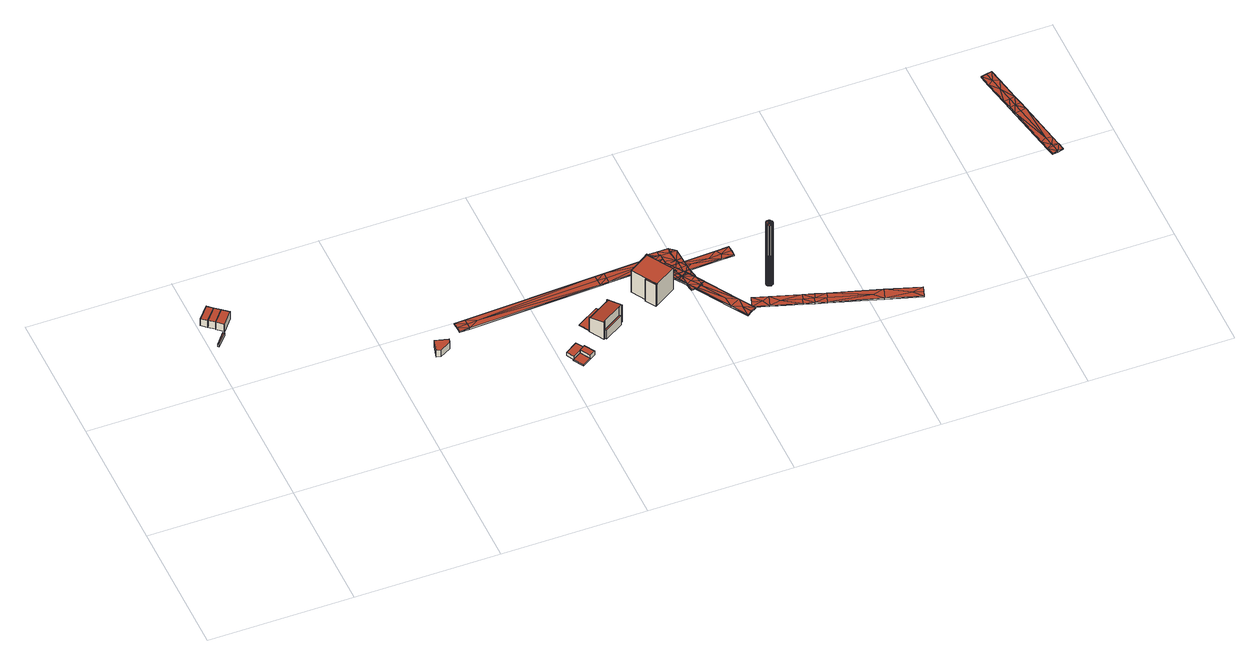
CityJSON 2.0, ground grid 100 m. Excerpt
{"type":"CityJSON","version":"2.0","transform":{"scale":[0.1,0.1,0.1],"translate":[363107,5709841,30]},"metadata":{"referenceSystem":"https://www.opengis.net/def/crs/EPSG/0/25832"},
"CityObjects":{
"building1":{"type":"Building","attributes":{"Geometrietyp2DReferenz":"3000","Gemeindeschluessel":"05513000","function":"31001_2620","roofType":"1000","measuredHeight":2.13},"address":[{"country":"Germany","locality":"Gelsenkirchen","thoroughfareNumber":"92","thoroughfareName":"Am Bugapark"}],"geometry":[{"type":"Solid","lod":"2","boundaries":[[[[0,1,2,3]],[[4,5,1,0]],[[6,7,5,4]],[[3,2,7,6]],[[4,0,3,6]],[[1,5,7,2]]]],"semantics":{"surfaces":[{"type":"WallSurface"},{"type":"RoofSurface"},{"type":"GroundSurface"}],"values":[[0,0,0,0,1,2]]}}]},
"building2":{"type":"Building","attributes":{"Geometrietyp2DReferenz":"3000","Gemeindeschluessel":"05513000","function":"31001_1010","roofType":"1000","measuredHeight":6.17,"storeysAboveGround":2},"address":[{"country":"Germany","locality":"Gelsenkirchen","thoroughfareNumber":"96","thoroughfareName":"Am Bugapark"}],"geometry":[{"type":"Solid","lod":"2","boundaries":[[[[8,9,10,11]],[[12,13,9,8]],[[14,15,13,12]],[[11,10,15,14]],[[12,8,11,14]],[[9,13,15,10]]]],"semantics":{"surfaces":[{"type":"WallSurface"},{"type":"RoofSurface"},{"type":"GroundSurface"}],"values":[[0,0,0,0,1,2]]}}]},
"building3":{"type":"Building","attributes":{"Geometrietyp2DReferenz":"3000","Gemeindeschluessel":"05513000","function":"31001_1010","roofType":"1000","measuredHeight":6.21,"storeysAboveGround":2},"address":[{"country":"Germany","locality":"Gelsenkirchen","thoroughfareNumber":"94","thoroughfareName":"Am Bugapark"}],"geometry":[{"type":"Solid","lod":"2","boundaries":[[[[16,17,9,8]],[[18,19,17,16]],[[12,13,19,18]],[[8,9,13,12]],[[18,16,8,12]],[[17,19,13,9]]]],"semantics":{"surfaces":[{"type":"WallSurface"},{"type":"RoofSurface"},{"type":"GroundSurface"}],"values":[[0,0,0,0,1,2]]}}]},
"building4":{"type":"Building","attributes":{"Geometrietyp2DReferenz":"3000","Gemeindeschluessel":"05513000","function":"31001_1010","roofType":"1000","measuredHeight":6.47,"storeysAboveGround":2},"address":[{"country":"Germany","locality":"Gelsenkirchen","thoroughfareNumber":"92","thoroughfareName":"Am Bugapark"}],"geometry":[{"type":"Solid","lod":"2","boundaries":[[[[20,21,22,16]],[[23,24,21,20]],[[25,26,24,23]],[[27,28,26,25]],[[18,29,28,27]],[[16,22,29,18]],[[27,25,23,20,16,18]],[[21,24,26,28,29,22]]]],"semantics":{"surfaces":[{"type":"WallSurface"},{"type":"RoofSurface"},{"type":"GroundSurface"}],"values":[[0,0,0,0,0,0,1,2]]}}]},
"building5":{"type":"Building","attributes":{"Geometrietyp2DReferenz":"3000","Gemeindeschluessel":"05513000","function":"31001_2143","roofType":"1000","measuredHeight":5.55,"storeysAboveGround":1},"address":[{"country":"Germany","locality":"Gelsenkirchen","thoroughfareNumber":"165","thoroughfareName":"Am Bugapark"}],"geometry":[{"type":"Solid","lod":"2","boundaries":[[[[30,31,32,33]],[[34,35,31,30]],[[36,37,35,34]],[[38,39,37,36]],[[40,41,39,38]],[[33,32,41,40]],[[38,36,34,30,33,40]],[[31,35,37,39,41,32]]]],"semantics":{"surfaces":[{"type":"WallSurface"},{"type":"RoofSurface"},{"type":"GroundSurface"}],"values":[[0,0,0,0,0,0,1,2]]}}]},
"building6":{"type":"Building","attributes":{"Geometrietyp2DReferenz":"3000","Gemeindeschluessel":"05513000","function":"31001_2512","roofType":"9999","measuredHeight":0.886},"geometry":[{"type":"Solid","lod":"2","boundaries":[[[[42,43,44,45,46]],[[44,47,48,45]],[[43,49,47,44]],[[42,50,49,43]],[[46,51,50,42]],[[45,48,51,46]],[[47,49,50,51,48]]]],"semantics":{"surfaces":[{"type":"RoofSurface"},{"type":"WallSurface"},{"type":"GroundSurface"}],"values":[[0,1,1,1,1,1,2]]}}]},
"building7":{"type":"Building","attributes":{"Geometrietyp2DReferenz":"3000","Gemeindeschluessel":"05513000","function":"31001_2512","roofType":"9999","measuredHeight":3},"geometry":[{"type":"Solid","lod":"2","boundaries":[[[[52,53,54,55,56]],[[54,57,58,55]],[[53,47,57,54]],[[52,48,47,53]],[[56,59,48,52]],[[55,58,59,56]],[[57,47,48,59,58]]]],"semantics":{"surfaces":[{"type":"RoofSurface"},{"type":"WallSurface"},{"type":"GroundSurface"}],"values":[[0,1,1,1,1,1,2]]}}]},
"building8":{"type":"Building","attributes":{"Geometrietyp2DReferenz":"3000","Gemeindeschluessel":"05513000","function":"31001_2512","roofType":"1000","measuredHeight":3.6},"geometry":[{"type":"Solid","lod":"2","boundaries":[[[[60,61,62,63]],[[64,65,61,60]],[[66,67,65,64]],[[68,69,67,66]],[[63,62,69,68]],[[66,64,60,63,68]],[[61,65,67,69,62]]]],"semantics":{"surfaces":[{"type":"WallSurface"},{"type":"RoofSurface"},{"type":"GroundSurface"}],"values":[[0,0,0,0,0,1,2]]}}]},
"building9":{"type":"Building","attributes":{"Geometrietyp2DReferenz":"2000","Gemeindeschluessel":"05513000","function":"53001_1800","roofType":"9999","measuredHeight":1},"geometry":[{"type":"Solid","lod":"2","boundaries":[[[[70,71,72]],[[71,73,72]],[[74,75,70]],[[75,71,70]],[[76,77,74]],[[77,75,74]],[[78,79,76]],[[79,77,76]],[[80,81,78]],[[81,79,78]],[[82,83,80]],[[83,81,80]],[[84,85,82]],[[85,83,82]],[[86,87,84]],[[87,85,84]],[[88,89,86]],[[89,87,86]],[[90,91,88]],[[91,89,88]],[[92,93,90]],[[93,91,90]],[[94,95,92]],[[95,93,92]],[[96,97,94]],[[97,95,94]],[[72,73,96]],[[73,97,96]],[[85,87,98]],[[98,87,89]],[[98,89,99]],[[99,89,91]],[[99,91,100]],[[100,91,93]],[[100,93,101]],[[101,93,102]],[[102,93,95]],[[102,95,103]],[[103,95,97]],[[103,97,73]],[[81,83,85]],[[81,85,98]],[[81,98,99]],[[81,99,79]],[[79,99,100]],[[79,100,101]],[[79,101,77]],[[77,101,102]],[[77,102,75]],[[75,102,103]],[[75,103,73]],[[75,73,71]],[[84,104,86]],[[104,88,86]],[[104,105,88]],[[105,90,88]],[[105,106,90]],[[106,92,90]],[[106,107,92]],[[107,108,92]],[[108,94,92]],[[108,109,94]],[[109,96,94]],[[109,72,96]],[[80,84,82]],[[80,104,84]],[[80,105,104]],[[80,78,105]],[[78,106,105]],[[78,107,106]],[[78,76,107]],[[76,108,107]],[[76,74,108]],[[74,109,108]],[[74,72,109]],[[74,70,72]]]],"semantics":{"surfaces":[{"type":"WallSurface"},{"type":"GroundSurface"},{"type":"RoofSurface"}],"values":[[0,0,0,0,0,0,0,0,0,0,0,0,0,0,0,0,0,0,0,0,0,0,0,0,0,0,0,0,1,1,1,1,1,1,1,1,1,1,1,1,1,1,1,1,1,1,1,1,1,1,1,1,2,2,2,2,2,2,2,2,2,2,2,2,2,2,2,2,2,2,2,2,2,2,2,2]]}}]},
"building10":{"type":"Building","attributes":{"Geometrietyp2DReferenz":"3000","Gemeindeschluessel":"05513000","function":"31001_2512","roofType":"9999","measuredHeight":0.352},"geometry":[{"type":"Solid","lod":"2","boundaries":[[[[110,111,112,113,114,115]],[[113,116,117,114]],[[112,118,116,113]],[[111,119,118,112]],[[110,120,119,111]],[[115,121,120,110]],[[114,117,121,115]],[[116,118,119,120,121,117]]]],"semantics":{"surfaces":[{"type":"RoofSurface"},{"type":"WallSurface"},{"type":"GroundSurface"}],"values":[[0,1,1,1,1,1,1,2]]}}]},
"building11":{"type":"Building","attributes":{"Gemeindeschluessel":"05513000","Geometrietyp2DReferenz":"3000","function":"31001_2512"},"children":["building11-1","building11-2"]},
"building11-1":{"type":"BuildingPart","attributes":{"roofType":"2100","measuredHeight":15.23},"parents":["building11"],"geometry":[{"type":"MultiSurface","lod":"2","boundaries":[[[122,123,124,125]],[[126,127,123,122]],[[128,120,127,126]],[[129,119,120,128]],[[130,118,119,129]],[[131,116,118,130]],[[132,133,116,131]],[[134,135,133,132]],[[136,137,135,134]],[[138,139,137,136]],[[140,141,139,138]],[[142,143,144,145]],[[125,124,143,142]],[[145,140,138,136,134,132,131,130,129,128,126,122,125,142]],[[123,127,120,119,118,116,133,135,137,139,141,144,143,124]],[[140,145,146,147]],[[147,146,144,141]]],"semantics":{"surfaces":[{"type":"WallSurface"},{"type":"RoofSurface"},{"type":"GroundSurface"},{"type":"ClosureSurface"}],"values":[0,0,0,0,0,0,0,0,0,0,0,0,0,1,2,0,3]}}]},
"building11-2":{"type":"BuildingPart","attributes":{"roofType":"9999","measuredHeight":7.71},"parents":["building11"],"geometry":[{"type":"Solid","lod":"2","boundaries":[[[[148,147,146,149]],[[148,150,141,147]],[[149,151,150,148]],[[146,144,151,149]],[[146,147,141,144]],[[141,150,151,144]]]],"semantics":{"surfaces":[{"type":"RoofSurface"},{"type":"WallSurface"},{"type":"GroundSurface"}],"values":[[0,1,1,1,1,2]]}}]},
"building12":{"type":"Building","attributes":{"Gemeindeschluessel":"05513000","Geometrietyp2DReferenz":"3000","function":"31001_2100"},"children":["building12-1","building12-2"]},
"building12-1":{"type":"BuildingPart","attributes":{"roofType":"1000","measuredHeight":19.11},"parents":["building12"],"geometry":[{"type":"MultiSurface","lod":"2","boundaries":[[[152,153,154,155]],[[156,157,153,152]],[[155,154,158,159]],[[156,152,155,159]],[[153,157,158,154]],[[160,159,158,161]],[[160,161,157,156]]],"semantics":{"surfaces":[{"type":"WallSurface"},{"type":"RoofSurface"},{"type":"GroundSurface"},{"type":"ClosureSurface"}],"values":[0,0,0,1,2,0,3]}}]},
"building12-2":{"type":"BuildingPart","attributes":{"roofType":"1000","measuredHeight":19.11},"parents":["building12"],"geometry":[{"type":"Solid","lod":"2","boundaries":[[[[162,163,157,156]],[[164,165,163,162]],[[160,161,165,164]],[[164,162,156,160]],[[163,165,161,157]],[[156,157,161,160]]]],"semantics":{"surfaces":[{"type":"WallSurface"},{"type":"RoofSurface"},{"type":"GroundSurface"},{"type":"ClosureSurface"}],"values":[[0,0,0,1,2,3]]}}]},
"building13":{"type":"Building","attributes":{"Geometrietyp2DReferenz":"2000","Gemeindeschluessel":"05513000","function":"53001_1800","roofType":"9999","measuredHeight":1},"geometry":[{"type":"Solid","lod":"2","boundaries":[[[[166,167,168]],[[167,169,168]],[[170,171,166]],[[171,167,166]],[[172,173,170]],[[173,171,170]],[[174,175,172]],[[175,173,172]],[[176,177,174]],[[177,175,174]],[[178,179,176]],[[179,177,176]],[[180,181,178]],[[181,179,178]],[[182,183,180]],[[183,181,180]],[[184,185,182]],[[185,183,182]],[[168,169,184]],[[169,185,184]],[[173,175,103]],[[103,175,177]],[[103,177,181]],[[181,177,179]],[[103,181,186]],[[186,181,187]],[[187,181,183]],[[187,183,188]],[[188,183,185]],[[188,185,169]],[[169,167,171]],[[169,171,188]],[[188,171,187]],[[187,171,186]],[[186,171,173]],[[186,173,103]],[[172,109,174]],[[109,176,174]],[[109,180,176]],[[180,178,176]],[[109,189,180]],[[189,190,180]],[[190,182,180]],[[190,191,182]],[[191,184,182]],[[191,168,184]],[[168,170,166]],[[168,191,170]],[[191,190,170]],[[190,189,170]],[[189,172,170]],[[189,109,172]]]],"semantics":{"surfaces":[{"type":"WallSurface"},{"type":"GroundSurface"},{"type":"RoofSurface"}],"values":[[0,0,0,0,0,0,0,0,0,0,0,0,0,0,0,0,0,0,0,0,1,1,1,1,1,1,1,1,1,1,1,1,1,1,1,1,2,2,2,2,2,2,2,2,2,2,2,2,2,2,2,2]]}}]},
"building14":{"type":"Building","attributes":{"Geometrietyp2DReferenz":"2000","Gemeindeschluessel":"05513000","function":"53001_1800","roofType":"9999","measuredHeight":1},"geometry":[{"type":"Solid","lod":"2","boundaries":[[[[192,193,194]],[[193,195,194]],[[196,197,192]],[[197,193,192]],[[198,199,196]],[[199,197,196]],[[200,201,198]],[[201,199,198]],[[202,203,200]],[[203,201,200]],[[204,205,202]],[[205,203,202]],[[206,207,204]],[[207,205,204]],[[208,209,206]],[[209,207,206]],[[210,211,208]],[[211,209,208]],[[212,213,210]],[[213,211,210]],[[214,215,212]],[[215,213,212]],[[216,217,218]],[[218,217,214]],[[217,215,214]],[[219,216,218]],[[194,195,219]],[[195,216,219]],[[195,193,220]],[[220,193,197]],[[220,197,221]],[[221,197,199]],[[221,199,222]],[[222,199,201]],[[222,201,203]],[[222,203,223]],[[223,203,205]],[[209,211,213]],[[217,216,195]],[[217,195,220]],[[217,220,223]],[[223,220,221]],[[223,221,222]],[[217,223,213]],[[213,223,224]],[[224,223,205]],[[224,205,209]],[[209,205,207]],[[224,209,213]],[[217,213,215]],[[194,225,192]],[[225,196,192]],[[225,226,196]],[[226,198,196]],[[226,227,198]],[[227,200,198]],[[227,202,200]],[[227,228,202]],[[228,204,202]],[[208,212,210]],[[218,194,219]],[[218,225,194]],[[218,228,225]],[[228,226,225]],[[228,227,226]],[[218,212,228]],[[212,229,228]],[[229,204,228]],[[229,208,204]],[[208,206,204]],[[229,212,208]],[[218,214,212]]]],"semantics":{"surfaces":[{"type":"WallSurface"},{"type":"GroundSurface"},{"type":"RoofSurface"}],"values":[[0,0,0,0,0,0,0,0,0,0,0,0,0,0,0,0,0,0,0,0,0,0,0,0,0,0,0,0,1,1,1,1,1,1,1,1,1,1,1,1,1,1,1,1,1,1,1,1,1,1,2,2,2,2,2,2,2,2,2,2,2,2,2,2,2,2,2,2,2,2,2,2]]}}]},
"building15":{"type":"Building","attributes":{"Geometrietyp2DReferenz":"2000","Gemeindeschluessel":"05513000","function":"53001_1800","roofType":"9999","measuredHeight":1},"geometry":[{"type":"Solid","lod":"2","boundaries":[[[[230,231,232]],[[231,233,232]],[[234,235,230]],[[235,231,230]],[[236,237,234]],[[237,235,234]],[[238,239,236]],[[239,237,236]],[[240,241,238]],[[241,239,238]],[[242,243,240]],[[243,241,240]],[[244,245,242]],[[245,243,242]],[[246,247,244]],[[247,245,244]],[[248,249,246]],[[249,247,246]],[[232,233,248]],[[233,249,248]],[[247,249,224]],[[224,249,233]],[[224,233,235]],[[235,233,231]],[[241,243,245]],[[241,245,188]],[[188,245,250]],[[250,245,247]],[[250,247,251]],[[251,247,224]],[[251,224,235]],[[251,235,237]],[[251,237,250]],[[250,237,188]],[[188,237,239]],[[188,239,241]],[[246,229,248]],[[229,232,248]],[[229,234,232]],[[234,230,232]],[[240,244,242]],[[240,191,244]],[[191,252,244]],[[252,246,244]],[[252,253,246]],[[253,229,246]],[[253,234,229]],[[253,236,234]],[[253,252,236]],[[252,191,236]],[[191,238,236]],[[191,240,238]]]],"semantics":{"surfaces":[{"type":"WallSurface"},{"type":"GroundSurface"},{"type":"RoofSurface"}],"values":[[0,0,0,0,0,0,0,0,0,0,0,0,0,0,0,0,0,0,0,0,1,1,1,1,1,1,1,1,1,1,1,1,1,1,1,1,2,2,2,2,2,2,2,2,2,2,2,2,2,2,2,2]]}}]},
"building16":{"type":"Building","attributes":{"Geometrietyp2DReferenz":"2000","Gemeindeschluessel":"05513000","function":"53001_1800","roofType":"9999","measuredHeight":1},"geometry":[{"type":"Solid","lod":"2","boundaries":[[[[254,255,256]],[[255,257,256]],[[258,259,254]],[[259,255,254]],[[260,261,258]],[[261,259,258]],[[262,263,260]],[[263,261,260]],[[264,265,262]],[[265,263,262]],[[266,267,264]],[[267,265,264]],[[268,269,266]],[[269,267,266]],[[270,271,268]],[[271,269,268]],[[272,273,270]],[[273,271,270]],[[256,257,272]],[[257,273,272]],[[261,263,188]],[[188,263,265]],[[188,265,269]],[[269,265,267]],[[188,269,274]],[[274,269,271]],[[274,271,275]],[[275,271,259]],[[259,271,276]],[[276,271,273]],[[276,273,257]],[[257,255,276]],[[276,255,259]],[[275,259,261]],[[275,261,274]],[[274,261,188]],[[260,191,262]],[[191,264,262]],[[191,268,264]],[[268,266,264]],[[191,277,268]],[[277,270,268]],[[277,278,270]],[[278,258,270]],[[258,279,270]],[[279,272,270]],[[279,256,272]],[[256,279,254]],[[279,258,254]],[[278,260,258]],[[278,277,260]],[[277,191,260]]]],"semantics":{"surfaces":[{"type":"WallSurface"},{"type":"GroundSurface"},{"type":"RoofSurface"}],"values":[[0,0,0,0,0,0,0,0,0,0,0,0,0,0,0,0,0,0,0,0,1,1,1,1,1,1,1,1,1,1,1,1,1,1,1,1,2,2,2,2,2,2,2,2,2,2,2,2,2,2,2,2]]}}]},
"building17":{"type":"Building","attributes":{"Geometrietyp2DReferenz":"2000","Gemeindeschluessel":"05513000","function":"53001_1800","roofType":"9999","measuredHeight":1},"geometry":[{"type":"Solid","lod":"2","boundaries":[[[[280,281,282]],[[281,283,282]],[[284,285,280]],[[285,281,280]],[[286,287,284]],[[287,285,284]],[[288,289,286]],[[289,287,286]],[[290,291,288]],[[291,289,288]],[[292,293,290]],[[293,291,290]],[[294,295,292]],[[295,293,292]],[[296,297,294]],[[297,295,294]],[[298,299,296]],[[299,297,296]],[[282,283,298]],[[283,299,298]],[[297,300,295]],[[295,300,301]],[[295,301,302]],[[295,302,293]],[[293,302,291]],[[283,281,285]],[[283,285,224]],[[224,285,300]],[[300,285,301]],[[301,285,287]],[[301,287,302]],[[302,287,289]],[[302,289,291]],[[297,299,224]],[[224,299,283]],[[297,224,300]],[[282,284,280]],[[282,229,284]],[[229,303,284]],[[303,304,284]],[[304,286,284]],[[304,305,286]],[[305,288,286]],[[305,290,288]],[[296,229,298]],[[229,282,298]],[[296,303,229]],[[296,294,303]],[[294,304,303]],[[294,305,304]],[[294,292,305]],[[292,290,305]]]],"semantics":{"surfaces":[{"type":"WallSurface"},{"type":"GroundSurface"},{"type":"RoofSurface"}],"values":[[0,0,0,0,0,0,0,0,0,0,0,0,0,0,0,0,0,0,0,0,1,1,1,1,1,1,1,1,1,1,1,1,1,1,1,1,2,2,2,2,2,2,2,2,2,2,2,2,2,2,2,2]]}}]},
"building18":{"type":"Building","attributes":{"Geometrietyp2DReferenz":"1000","Gemeindeschluessel":"05513000","function":"51002_1251","roofType":"1000","measuredHeight":54.15},"geometry":[{"type":"Solid","lod":"2","boundaries":[[[[306,307,308]],[[307,309,308]],[[310,311,306]],[[311,307,306]],[[312,313,310]],[[313,311,310]],[[314,315,312]],[[315,313,312]],[[316,317,314]],[[317,315,314]],[[318,319,316]],[[319,317,316]],[[320,321,318]],[[321,319,318]],[[322,323,320]],[[323,321,320]],[[324,325,322]],[[325,323,322]],[[326,327,324]],[[327,325,324]],[[328,329,326]],[[329,327,326]],[[330,331,328]],[[331,329,328]],[[332,333,330]],[[333,331,330]],[[334,335,332]],[[336,337,334]],[[335,333,332]],[[337,335,334]],[[338,339,336]],[[339,337,336]],[[340,341,338]],[[341,339,338]],[[342,343,340]],[[343,341,340]],[[344,345,342]],[[345,343,342]],[[308,309,344]],[[309,345,344]],[[309,307,345]],[[307,311,345]],[[311,313,345]],[[313,315,345]],[[315,317,345]],[[317,319,345]],[[319,321,345]],[[321,323,345]],[[323,325,345]],[[325,327,345]],[[327,329,345]],[[329,331,345]],[[331,333,345]],[[333,335,345]],[[335,337,345]],[[337,339,345]],[[339,341,345]],[[341,343,345]],[[306,308,310]],[[308,344,310]],[[344,342,310]],[[342,340,310]],[[340,338,310]],[[338,336,310]],[[336,334,310]],[[334,332,310]],[[332,330,310]],[[330,328,310]],[[328,326,310]],[[326,324,310]],[[324,322,310]],[[322,320,310]],[[320,318,310]],[[318,316,310]],[[316,314,310]],[[314,312,310]]]],"semantics":{"surfaces":[{"type":"WallSurface"},{"type":"GroundSurface"},{"type":"RoofSurface"}],"values":[[0,0,0,0,0,0,0,0,0,0,0,0,0,0,0,0,0,0,0,0,0,0,0,0,0,0,0,0,0,0,0,0,0,0,0,0,0,0,0,0,1,1,1,1,1,1,1,1,1,1,1,1,1,1,1,1,1,1,2,2,2,2,2,2,2,2,2,2,2,2,2,2,2,2,2,2]]}}]},
"building19":{"type":"Building","attributes":{"Geometrietyp2DReferenz":"2000","Gemeindeschluessel":"05513000","function":"53001_1800","roofType":"9999","measuredHeight":1},"geometry":[{"type":"Solid","lod":"2","boundaries":[[[[346,347,348]],[[347,349,348]],[[350,351,346]],[[351,347,346]],[[352,353,350]],[[353,351,350]],[[354,355,352]],[[355,353,352]],[[356,357,354]],[[357,355,354]],[[358,359,356]],[[359,357,356]],[[360,361,358]],[[361,359,358]],[[362,363,360]],[[363,361,360]],[[364,365,362]],[[365,363,362]],[[366,367,364]],[[367,365,364]],[[368,369,366]],[[369,367,366]],[[370,371,368]],[[371,369,368]],[[372,373,370]],[[373,371,370]],[[374,375,372]],[[375,373,372]],[[376,377,374]],[[377,375,374]],[[348,349,376]],[[349,377,376]],[[353,355,378]],[[378,355,357]],[[378,357,347]],[[347,357,379]],[[379,357,359]],[[379,359,380]],[[380,359,381]],[[381,359,361]],[[381,361,363]],[[381,363,382]],[[382,363,383]],[[383,363,365]],[[383,365,373]],[[373,365,384]],[[384,365,367]],[[384,367,369]],[[369,371,384]],[[384,371,373]],[[383,373,375]],[[383,375,382]],[[382,375,377]],[[382,377,381]],[[381,377,380]],[[380,377,349]],[[380,349,379]],[[379,349,347]],[[378,347,351]],[[378,351,353]],[[352,385,354]],[[385,356,354]],[[385,346,356]],[[346,386,356]],[[386,358,356]],[[386,387,358]],[[387,388,358]],[[388,360,358]],[[388,362,360]],[[388,389,362]],[[389,390,362]],[[390,364,362]],[[390,372,364]],[[372,391,364]],[[391,366,364]],[[391,368,366]],[[368,391,370]],[[391,372,370]],[[390,374,372]],[[390,389,374]],[[389,376,374]],[[389,388,376]],[[388,387,376]],[[387,348,376]],[[387,386,348]],[[386,346,348]],[[385,350,346]],[[385,352,350]]]],"semantics":{"surfaces":[{"type":"WallSurface"},{"type":"GroundSurface"},{"type":"RoofSurface"}],"values":[[0,0,0,0,0,0,0,0,0,0,0,0,0,0,0,0,0,0,0,0,0,0,0,0,0,0,0,0,0,0,0,0,1,1,1,1,1,1,1,1,1,1,1,1,1,1,1,1,1,1,1,1,1,1,1,1,1,1,1,1,2,2,2,2,2,2,2,2,2,2,2,2,2,2,2,2,2,2,2,2,2,2,2,2,2,2,2,2]]}}]},
"building20":{"type":"Building","attributes":{"Geometrietyp2DReferenz":"2000","Gemeindeschluessel":"05513000","function":"53001_1800","roofType":"9999","measuredHeight":1},"geometry":[{"type":"Solid","lod":"2","boundaries":[[[[392,393,394]],[[395,396,397]],[[396,392,397]],[[398,399,395]],[[399,396,395]],[[400,401,398]],[[401,399,398]],[[402,403,400]],[[403,401,400]],[[404,405,402]],[[405,403,402]],[[406,407,404]],[[407,405,404]],[[408,409,406]],[[409,407,406]],[[410,411,408]],[[411,409,408]],[[412,413,410]],[[413,411,410]],[[414,415,412]],[[415,413,412]],[[416,417,414]],[[417,415,414]],[[418,419,416]],[[419,417,416]],[[420,421,418]],[[421,419,418]],[[422,423,420]],[[423,421,420]],[[424,425,422]],[[425,423,422]],[[426,427,424]],[[427,425,424]],[[428,429,426]],[[429,427,426]],[[394,393,428]],[[393,429,428]],[[397,392,394]],[[396,399,430]],[[430,399,401]],[[430,401,403]],[[430,403,405]],[[421,423,425]],[[421,425,431]],[[431,425,432]],[[432,425,427]],[[432,427,433]],[[433,427,429]],[[433,429,434]],[[434,429,435]],[[435,429,393]],[[435,393,436]],[[436,393,392]],[[436,392,437]],[[437,392,396]],[[437,396,430]],[[437,430,405]],[[437,405,407]],[[437,407,436]],[[436,407,435]],[[435,407,409]],[[435,409,411]],[[435,411,434]],[[434,411,433]],[[433,411,413]],[[433,413,432]],[[432,413,415]],[[431,417,421]],[[432,415,431]],[[431,415,417]],[[421,417,419]],[[395,438,398]],[[438,400,398]],[[438,402,400]],[[438,404,402]],[[420,424,422]],[[420,439,424]],[[439,440,424]],[[440,426,424]],[[440,441,426]],[[441,428,426]],[[441,442,428]],[[442,443,428]],[[443,394,428]],[[443,444,394]],[[444,397,394]],[[444,445,397]],[[445,395,397]],[[445,438,395]],[[445,404,438]],[[445,406,404]],[[445,444,406]],[[444,443,406]],[[443,408,406]],[[443,410,408]],[[443,442,410]],[[442,441,410]],[[441,412,410]],[[441,440,412]],[[440,414,412]],[[440,439,414]],[[439,416,414]],[[439,420,416]],[[420,418,416]]]],"semantics":{"surfaces":[{"type":"WallSurface"},{"type":"GroundSurface"},{"type":"RoofSurface"}],"values":[[0,0,0,0,0,0,0,0,0,0,0,0,0,0,0,0,0,0,0,0,0,0,0,0,0,0,0,0,0,0,0,0,0,0,0,0,0,0,1,1,1,1,1,1,1,1,1,1,1,1,1,1,1,1,1,1,1,1,1,1,1,1,1,1,1,1,1,1,1,1,1,2,2,2,2,2,2,2,2,2,2,2,2,2,2,2,2,2,2,2,2,2,2,2,2,2,2,2,2,2,2,2,2,2]]}}]}
},
"vertices":[
[114,1408,74],[114,1408,52],[105,1415,52],[105,1415,74],[44,1324,74],[44,1324,52],[34,1332,74],[34,1332,52],
[119,1600,116],[119,1600,54],[81,1632,54],[81,1632,116],[43,1511,116],[43,1511,54],[5,1543,116],[5,1543,54],
[157,1568,116],[157,1568,54],[81,1479,116],[81,1479,54],
[203,1529,116],[203,1529,51],[157,1568,51],[126,1438,116],[126,1438,51],[124,1440,116],[124,1440,51],[125,1441,116],[125,1441,51],[81,1479,51],
[1373,756,140],[1373,756,84],[1284,782,84],[1284,782,140],[1365,726,140],[1365,726,84],[1289,684,140],[1289,684,84],[1288,685,140],[1288,685,84],[1259,693,140],[1259,693,84],
[2118,338,10],[2179,376,10],[2138,446,10],[2083,413,10],[2076,409,10],[2138,446,1],[2083,413,1],[2179,376,1],[2118,338,1],[2076,409,1],
[2083,413,31],[2138,446,31],[2170,466,31],[2139,518,31],[2053,465,31],[2170,466,1],[2139,518,1],[2053,465,1],
[2177,471,38],[2177,471,2],[2170,466,2],[2170,466,38],[2219,400,38],[2219,400,2],[2179,376,38],[2179,376,2],[2138,446,38],[2138,446,2],
[2911,908,85],[2911,908,75],[2909,948,85],[2909,948,75],[2841,905,85],[2841,905,75],[2518,890,85],[2518,890,75],[2456,887,85],[2456,887,75],[1553,846,85],[1553,846,75],[1483,843,85],[1483,843,75],[1481,883,85],[1481,883,75],[1479,923,85],[1479,923,75],[1549,926,85],[1549,926,75],[2453,967,85],[2453,967,75],[2514,970,85],[2514,970,75],[2838,985,85],[2838,985,75],[2908,988,85],[2908,988,75],[1551,886,75],[1621,889,75],[2455,927,75],[2516,930,75],[2770,942,75],[2840,945,75],[1551,886,85],[1621,889,85],[2455,927,85],[2516,930,85],[2770,942,85],[2840,945,85],
[2271,606,9],[2274,601,9],[2429,696,9],[2426,701,9],[2382,774,9],[2228,680,9],[2426,701,5],[2382,774,5],[2429,696,5],[2274,601,5],[2271,606,5],[2228,680,5],
[2325,502,157],[2325,502,5],[2330,505,5],[2330,505,157],[2266,603,133],[2266,603,5],[2271,606,133],[2274,601,134],[2429,696,134],[2426,701,133],[2431,704,133],[2431,704,5],[2491,603,157],[2491,603,5],[2486,600,157],[2486,600,5],[2483,605,156],[2483,605,5],[2467,595,156],[2467,595,5],[2327,510,156],[2327,510,5],[2333,514,5],[2333,514,156],[2333,514,82],[2467,595,82],
[2475,582,82],[2341,500,82],[2475,582,5],[2341,500,5],
[2893,740,201],[2893,740,10],[2786,914,10],[2786,914,201],[2748,649,201],[2748,649,10],[2641,823,10],[2641,823,201],[2704,722,201],[2704,722,10],
[2738,643,201],[2738,643,10],[2694,715,201],[2694,715,10],
[3009,623,85],[3009,623,75],[3042,646,85],[3042,646,75],[2970,681,85],[2970,681,75],[2806,923,85],[2806,923,75],[2767,981,85],[2767,981,75],[2800,1003,85],[2800,1003,75],[2833,1025,85],[2833,1025,75],[2873,968,85],[2873,968,75],[3036,726,85],[3036,726,75],[3076,668,85],[3076,668,75],[2879,887,75],[2964,762,75],[3003,704,75],[2879,887,85],[2964,762,85],[3003,704,85],
[2827,1020,85],[2827,1020,75],[2828,980,85],[2828,980,75],[2897,1021,85],[2897,1021,75],[2978,1022,84],[2978,1022,74],[2998,1003,84],[2998,1003,74],[3018,984,84],[3018,984,74],[3026,836,85],[3026,836,75],[3029,766,85],[3029,766,75],[2989,764,85],[2989,764,75],[2879,761,85],[2879,761,75],[2946,832,85],[2946,832,75],[2876,831,85],[2876,831,75],[2828,940,75],[2870,940,75],[2870,940,85],[2828,940,85],[2898,981,75],[2968,982,74],[2978,982,74],[2982,904,75],[2986,834,75],[2898,981,85],[2968,982,84],[2978,982,84],[2982,904,85],[2986,834,85],
[3016,908,84],[3016,908,74],[2976,903,84],[2976,903,74],[3025,839,85],[3025,839,75],[3043,709,85],[3043,709,75],[3052,640,85],[3052,640,75],[3012,634,85],[3012,634,75],[2973,629,85],[2973,629,75],[2963,698,85],[2963,698,75],[2946,828,85],[2946,828,75],[2937,898,84],[2937,898,74],[2995,764,75],[2994,773,75],[2995,764,85],[2994,773,85],
[3216,286,85],[3216,286,75],[3250,307,85],[3250,307,75],[3147,397,85],[3147,397,75],[2969,683,85],[2969,683,75],[2932,742,85],[2932,742,75],[2966,763,85],[2966,763,75],[3000,784,85],[3000,784,75],[3037,725,85],[3037,725,75],[3215,439,85],[3215,439,75],[3284,328,85],[3284,328,75],[3040,644,75],[3144,477,75],[3213,367,75],[3040,644,85],[3144,477,85],[3213,367,85],
[2914,870,85],[2914,870,75],[2916,830,85],[2916,830,75],[2984,874,85],[2984,874,75],[3245,887,84],[3245,887,74],[3335,891,84],[3335,891,74],[3337,851,84],[3337,851,74],[3339,811,84],[3339,811,74],[3249,807,84],[3249,807,74],[2988,794,85],[2988,794,75],[2918,790,85],[2918,790,75],[3056,837,75],[3177,843,74],[3267,848,74],[3056,837,85],[3177,843,84],[3267,848,84],
[3483,536,589],[3483,536,48],[3478,543,589],[3478,543,48],[3485,529,589],[3485,529,48],[3485,521,589],[3485,521,48],[3483,514,589],[3483,514,48],[3478,507,589],[3478,507,48],[3472,503,589],[3472,503,48],[3465,500,589],[3465,500,48],[3457,500,589],[3457,500,48],[3449,503,589],[3449,503,48],[3443,507,589],[3443,507,48],[3439,514,589],[3439,514,48],[3436,521,589],[3436,521,48],[3436,529,589],[3436,529,48],[3439,536,589],[3439,536,48],[3443,543,589],[3443,543,48],[3449,547,589],[3449,547,48],[3457,550,589],[3457,550,48],[3465,550,589],[3465,550,48],[3472,547,589],[3472,547,48],
[3374,311,85],[3374,311,75],[3574,243,89],[3574,243,79],[3270,347,83],[3270,347,73],[3282,384,83],[3282,384,73],[3295,422,83],[3295,422,73],[3399,387,85],[3399,387,75],[3600,319,89],[3600,319,79],[3672,294,90],[3672,294,80],[3746,270,92],[3746,270,82],[4086,156,99],[4086,156,89],[4323,76,104],[4323,76,94],[4310,38,104],[4310,38,94],[4298,0,104],[4298,0,94],[4061,80,99],[4061,80,89],[3720,194,92],[3720,194,82],[3646,219,90],[3646,219,80],[3349,362,74],[3453,326,76],[3587,281,79],[3659,256,80],[3733,232,82],[4007,140,88],[4244,61,93],[3349,362,84],[3453,326,86],[3587,281,89],[3659,256,90],[3733,232,92],[4007,140,98],[4244,61,103],
[5427,1413,77],[5440,1347,78],[5440,1347,88],[5394,1585,86],[5394,1585,76],[5427,1413,87],[5378,1674,85],[5378,1674,75],[5417,1681,85],[5417,1681,75],[5456,1689,85],[5456,1689,75],[5473,1600,86],[5473,1600,76],[5506,1428,87],[5506,1428,77],[5519,1363,88],[5519,1363,78],[5530,1304,88],[5530,1304,78],[5588,1007,87],[5588,1007,77],[5601,939,87],[5601,939,77],[5601,938,87],[5601,938,77],[5611,885,87],[5611,885,77],[5571,877,87],[5571,877,77],[5532,870,87],[5532,870,77],[5522,923,87],[5522,923,77],[5509,992,87],[5509,992,77],[5451,1289,88],[5451,1289,78],[5430,1612,76],[5561,931,77],[5558,946,77],[5546,1015,77],[5491,1296,78],[5479,1355,78],[5467,1420,77],[5447,1524,76],[5430,1612,86],[5561,931,87],[5558,946,87],[5546,1015,87],[5491,1296,88],[5479,1355,88],[5467,1420,87],[5447,1524,86]
]}
